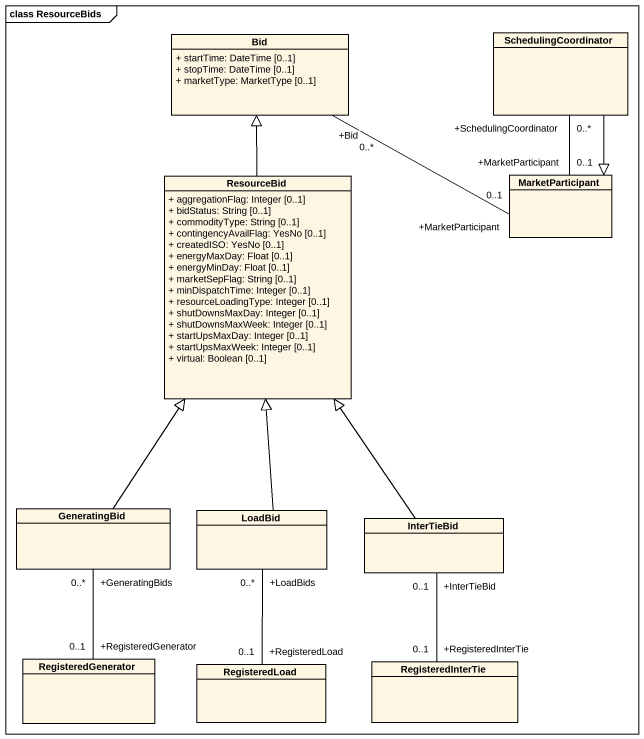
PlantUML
@startuml
mainframe class ResourceBids
hide circle
hide empty members
skinparam classAttributeIconSize 0
class Bid {
  + startTime: DateTime [0..1]
  + stopTime: DateTime [0..1]
  + marketType: MarketType [0..1]
}
class SchedulingCoordinator
class ResourceBid {
  + aggregationFlag: Integer [0..1]
  + bidStatus: String [0..1]
  + commodityType: String [0..1]
  + contingencyAvailFlag: YesNo [0..1]
  + createdISO: YesNo [0..1]
  + energyMaxDay: Float [0..1]
  + energyMinDay: Float [0..1]
  + marketSepFlag: String [0..1]
  + minDispatchTime: Integer [0..1]
  + resourceLoadingType: Integer [0..1]
  + shutDownsMaxDay: Integer [0..1]
  + shutDownsMaxWeek: Integer [0..1]
  + startUpsMaxDay: Integer [0..1]
  + startUpsMaxWeek: Integer [0..1]
  + virtual: Boolean [0..1]
}
class MarketParticipant
class GeneratingBid
class LoadBid
class InterTieBid
class RegisteredGenerator
class RegisteredLoad
class RegisteredInterTie
Bid "+Bid\n0..*" -right- "+MarketParticipant\n0..1" MarketParticipant
SchedulingCoordinator --|> MarketParticipant
SchedulingCoordinator "+SchedulingCoordinator\n0..*" -- "+MarketParticipant\n0..1" MarketParticipant
ResourceBid -up-|> Bid
GeneratingBid -up-|> ResourceBid
LoadBid -up-|> ResourceBid
InterTieBid -up-|> ResourceBid
InterTieBid "+InterTieBid\n0..1" -- "+RegisteredInterTie\n0..1" RegisteredInterTie
RegisteredGenerator "+RegisteredGenerator\n0..1" -up- "+GeneratingBids\n0..*" GeneratingBid
RegisteredLoad "+RegisteredLoad\n0..1" -up- "+LoadBids\n0..*" LoadBid
@enduml
